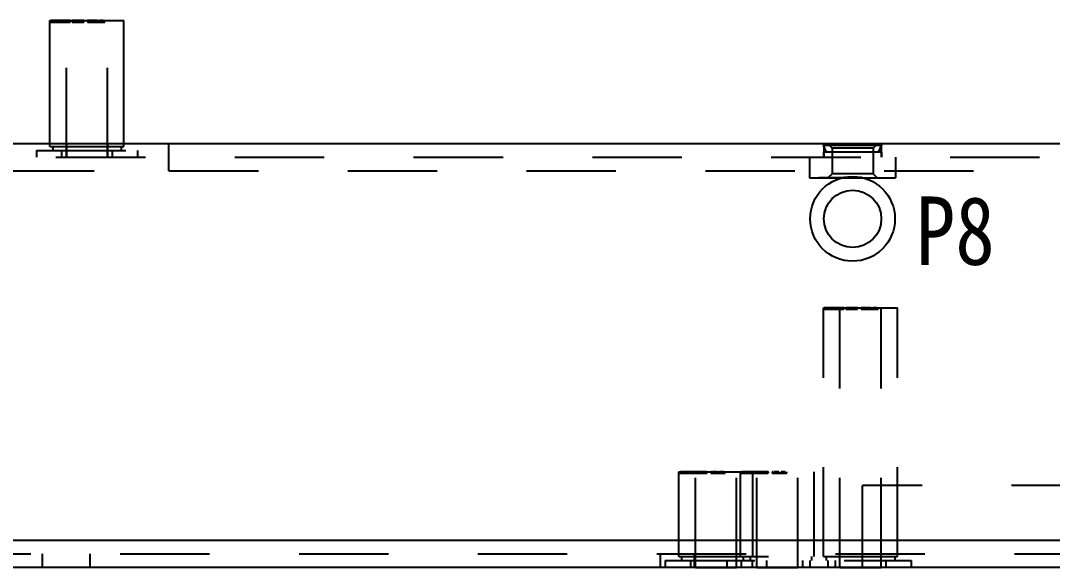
# Model space of a CAD drawing. Header units: millimetres. Extents: x 0 to 1189, y 25 to 866.
# Drawn here: x 446.1 to 521.5, y 639.7 to 679.7 of the extents above; entities that cross this region are included whole.
import ezdxf

# ---------------------------------------------------------------- set-up
doc = ezdxf.new("R2010")
doc.units = ezdxf.units.MM
doc.header["$LTSCALE"] = 65.395
doc.linetypes.add('HIDDEN', pattern=[0.2, 0.1, -0.1])
doc.layers.get('0').update_dxf_attribs({"linetype": 'CONTINUOUS'})
doc.layers.add('02___PRT_ALL_AXES', color=7, linetype='CONTINUOUS')
doc.layers.add('DEFAULT_2', color=8, linetype='HIDDEN')
doc.styles.get("Standard").update_dxf_attribs({"font": 'txt', "width": 0.85})

msp = doc.modelspace()

# ---------------------------------------------------------------- linework, layer by layer
at = {"color": 7, "linetype": 'Continuous'}
for p, q in [((448.202, 670.749), (448.202, 679.749)), ((453.602, 670.749), (453.602, 679.749))]:
    msp.add_line(p, q, dxfattribs=at)
at = {"color": 3, "linetype": 'Continuous'}
for p, q in [((160.902, 670.749), (572.902, 670.749)), ((160.902, 641.749), (572.902, 641.749)), ((571.902, 639.749), (161.902, 639.749))]:
    msp.add_line(p, q, dxfattribs=at)
msp.add_circle((506.902, 665.249), 3.1, dxfattribs=at)
at = {"color": 7, "linetype": 'Continuous'}
msp.add_circle((506.902, 665.249), 2.1, dxfattribs=at)
at = {"layer": '02___PRT_ALL_AXES', "color": 7, "linetype": 'Continuous'}
for p, q in [((448.202, 679.749), (453.602, 679.749)), ((448.202, 670.749), (448.202, 679.749)), ((453.602, 670.749), (453.602, 679.749))]:
    msp.add_line(p, q, dxfattribs=at)
at = {"layer": '02___PRT_ALL_AXES', "color": 8, "linetype": 'HIDDEN'}
for p, q in [((449.402, 669.749), (449.402, 679.749)), ((452.402, 669.749), (452.402, 679.749)), ((448.202, 670.549), (448.202, 670.749)), ((453.602, 670.549), (453.602, 670.749)), ((449.402, 669.749), (452.402, 669.749)), ((504.782, 658.749), (510.182, 658.749)), ((504.782, 640.549), (504.782, 658.749)), ((505.982, 639.749), (505.982, 658.749)), ((508.982, 639.749), (508.982, 658.749)), ((510.182, 640.549), (510.182, 658.749)), ((494.202, 646.749), (504.102, 646.749)), ((494.202, 640.549), (494.202, 646.749)), ((495.402, 639.749), (495.402, 646.749)), ((498.402, 639.749), (498.402, 646.749)), ((498.702, 640.549), (498.702, 646.749)), ((499.602, 640.549), (499.602, 646.749)), ((499.902, 639.749), (499.902, 646.749)), ((502.902, 639.749), (502.902, 646.749)), ((504.102, 640.549), (504.102, 646.749)), ((495.402, 639.749), (498.402, 639.749)), ((499.902, 639.749), (502.902, 639.749)), ((505.982, 639.749), (508.982, 639.749))]:
    msp.add_line(p, q, dxfattribs=at)
at = {"layer": 'DEFAULT_2', "color": 8, "linetype": 'HIDDEN'}
for p, q in [((449.679, 679.749), (448.261, 679.749)), ((448.261, 679.749), (448.261, 679.649)), ((448.261, 679.649), (449.679, 679.649)), ((448.268, 679.749), (448.268, 679.649)), ((448.301, 679.749), (448.301, 679.649)), ((448.316, 679.749), (448.316, 679.649)), ((448.349, 679.749), (448.349, 679.649)), ((448.369, 679.749), (448.369, 679.649)), ((448.371, 679.749), (448.371, 679.649)), ((448.397, 679.749), (448.397, 679.649)), ((448.401, 679.749), (448.401, 679.649)), ((448.415, 679.749), (448.415, 679.649)), ((448.423, 679.749), (448.423, 679.649)), ((448.47, 679.749), (448.47, 679.649)), ((448.477, 679.749), (448.477, 679.649)), ((448.481, 679.749), (448.481, 679.649)), ((448.504, 679.749), (448.504, 679.649)), ((448.569, 679.749), (448.569, 679.649)), ((448.58, 679.749), (448.58, 679.649)), ((448.613, 679.749), (448.613, 679.649)), ((448.624, 679.749), (448.624, 679.649)), ((448.624, 679.649), (448.624, 679.749)), ((448.636, 679.749), (448.636, 679.649)), ((448.693, 679.649), (448.693, 679.749)), ((448.742, 679.749), (448.742, 679.649)), ((448.744, 679.749), (448.744, 679.649)), ((448.767, 679.749), (448.767, 679.649)), ((448.769, 679.749), (448.769, 679.649)), ((448.875, 679.749), (448.875, 679.649)), ((448.887, 679.749), (448.887, 679.649)), ((448.898, 679.749), (448.898, 679.649)), ((448.931, 679.749), (448.931, 679.649)), ((448.942, 679.749), (448.942, 679.649)), ((449.007, 679.749), (449.007, 679.649)), ((449.03, 679.749), (449.03, 679.649)), ((449.034, 679.749), (449.034, 679.649)), ((449.041, 679.749), (449.041, 679.649)), ((449.088, 679.749), (449.088, 679.649)), ((449.096, 679.749), (449.096, 679.649)), ((449.11, 679.749), (449.11, 679.649)), ((449.114, 679.749), (449.114, 679.649)), ((449.14, 679.749), (449.14, 679.649)), ((449.142, 679.749), (449.142, 679.649)), ((449.162, 679.749), (449.162, 679.649)), ((449.195, 679.749), (449.195, 679.649)), ((449.21, 679.749), (449.21, 679.649)), ((449.243, 679.749), (449.243, 679.649)), ((449.25, 679.749), (449.25, 679.649)), ((449.292, 679.749), (449.292, 679.649)), ((449.294, 679.749), (449.294, 679.649)), ((449.322, 679.749), (449.322, 679.649)), ((449.344, 679.749), (449.344, 679.649)), ((449.372, 679.749), (449.372, 679.649)), ((449.376, 679.749), (449.376, 679.649)), ((449.44, 679.749), (449.44, 679.649)), ((449.442, 679.749), (449.442, 679.649)), ((449.459, 679.749), (449.459, 679.649)), ((449.462, 679.749), (449.462, 679.649)), ((449.47, 679.749), (449.47, 679.649)), ((449.473, 679.749), (449.473, 679.649)), ((449.482, 679.749), (449.482, 679.649)), ((449.489, 679.749), (449.489, 679.649)), ((449.498, 679.749), (449.498, 679.649)), ((449.501, 679.749), (449.501, 679.649)), ((449.511, 679.749), (449.511, 679.649)), ((449.512, 679.749), (449.512, 679.649)), ((449.529, 679.749), (449.529, 679.649)), ((449.595, 679.749), (449.595, 679.649)), ((449.627, 679.749), (449.627, 679.649)), ((449.678, 679.749), (449.678, 679.649)), ((449.679, 679.749), (449.679, 679.649)), ((450.681, 679.749), (449.824, 679.749)), ((449.824, 679.749), (449.824, 679.649)), ((449.824, 679.649), (450.681, 679.649)), ((449.825, 679.749), (449.825, 679.649)), ((449.846, 679.749), (449.846, 679.649)), ((449.848, 679.749), (449.848, 679.649)), ((449.893, 679.749), (449.893, 679.649)), ((449.923, 679.749), (449.923, 679.649)), ((449.931, 679.749), (449.931, 679.649)), ((449.948, 679.749), (449.948, 679.649)), ((449.952, 679.749), (449.952, 679.649)), ((449.958, 679.749), (449.958, 679.649)), ((449.961, 679.749), (449.961, 679.649)), ((449.981, 679.749), (449.981, 679.649)), ((449.986, 679.749), (449.986, 679.649)), ((449.992, 679.749), (449.992, 679.649)), ((449.999, 679.749), (449.999, 679.649)), ((450.003, 679.749), (450.003, 679.649)), ((450.013, 679.749), (450.013, 679.649)), ((450.029, 679.649), (450.029, 679.749)), ((450.044, 679.749), (450.044, 679.649)), ((450.064, 679.749), (450.064, 679.649)), ((450.085, 679.749), (450.085, 679.649)), ((450.086, 679.749), (450.086, 679.649)), ((450.098, 679.749), (450.098, 679.649)), ((450.101, 679.749), (450.101, 679.649)), ((450.128, 679.749), (450.128, 679.649)), ((450.148, 679.749), (450.148, 679.649)), ((450.157, 679.749), (450.157, 679.649)), ((450.2, 679.649), (450.2, 679.749)), ((450.205, 679.749), (450.205, 679.649)), ((450.211, 679.749), (450.211, 679.649)), ((450.229, 679.749), (450.229, 679.649)), ((450.236, 679.749), (450.236, 679.649)), ((450.24, 679.749), (450.24, 679.649)), ((450.279, 679.749), (450.279, 679.649)), ((450.29, 679.749), (450.29, 679.649)), ((450.311, 679.749), (450.311, 679.649)), ((450.315, 679.749), (450.315, 679.649)), ((450.335, 679.749), (450.335, 679.649)), ((450.357, 679.749), (450.357, 679.649)), ((450.372, 679.749), (450.372, 679.649)), ((450.386, 679.749), (450.386, 679.649)), ((450.409, 679.749), (450.409, 679.649)), ((450.415, 679.749), (450.415, 679.649)), ((450.426, 679.749), (450.426, 679.649)), ((450.441, 679.749), (450.441, 679.649)), ((450.444, 679.749), (450.444, 679.649)), ((450.502, 679.749), (450.502, 679.649)), ((450.508, 679.749), (450.508, 679.649)), ((450.541, 679.749), (450.541, 679.649)), ((450.555, 679.749), (450.555, 679.649)), ((450.559, 679.749), (450.559, 679.649)), ((450.577, 679.749), (450.577, 679.649)), ((450.626, 679.749), (450.626, 679.649)), ((450.676, 679.749), (450.676, 679.649)), ((450.681, 679.749), (450.681, 679.649)), ((451.662, 679.749), (450.956, 679.749)), ((450.956, 679.749), (450.956, 679.649)), ((450.956, 679.649), (452.203, 679.649)), ((451.134, 679.749), (451.134, 679.649)), ((451.141, 679.749), (451.141, 679.649)), ((451.253, 679.649), (451.253, 679.749)), ((451.378, 679.649), (451.378, 679.749)), ((451.662, 679.649), (451.662, 679.749)), ((451.709, 679.749), (451.709, 679.649)), ((451.728, 679.749), (451.728, 679.649)), ((452.091, 679.749), (451.822, 679.749)), ((451.822, 679.649), (451.822, 679.749)), ((451.854, 679.749), (451.854, 679.649)), ((451.906, 679.749), (451.906, 679.649)), ((452.091, 679.649), (452.091, 679.749)), ((452.203, 679.649), (452.203, 679.749)), ((447.207, 670.249), (454.597, 670.249)), ((447.207, 670.249), (447.207, 669.749)), ((448.202, 670.549), (448.202, 670.749)), ((448.202, 670.549), (453.602, 670.549)), ((448.402, 670.549), (448.402, 670.249)), ((449.055, 670.249), (449.055, 669.749)), ((449.402, 670.749), (449.402, 669.749)), ((452.402, 670.749), (452.402, 669.749)), ((452.75, 670.249), (452.75, 669.749)), ((453.402, 670.549), (453.402, 670.249)), ((453.602, 670.549), (453.602, 670.749)), ((454.597, 670.249), (454.597, 669.749)), ((456.902, 668.749), (456.902, 670.749)), ((509.027, 670.719), (504.777, 670.719)), ((504.777, 670.719), (504.777, 670.619)), ((509.027, 670.619), (504.777, 670.619)), ((505.002, 670.129), (504.777, 670.619)), ((509.027, 670.129), (504.777, 670.129)), ((504.777, 670.129), (504.777, 669.749)), ((504.802, 670.749), (504.802, 669.749)), ((505.402, 670.419), (505.102, 670.719)), ((508.402, 670.419), (505.402, 670.419)), ((505.402, 670.419), (505.402, 668.549)), ((508.402, 670.419), (508.702, 670.719)), ((508.402, 670.419), (508.402, 668.549)), ((508.802, 670.129), (509.027, 670.619)), ((509.002, 670.749), (509.002, 669.749)), ((509.027, 670.719), (509.027, 670.619)), ((509.027, 670.129), (509.027, 669.749)), ((160.902, 669.749), (572.902, 669.749)), ((503.752, 669.749), (503.752, 668.249)), ((510.052, 669.749), (510.052, 668.249)), ((444.902, 668.749), (456.902, 668.749)), ((456.902, 668.749), (553.902, 668.749)), ((503.752, 668.249), (510.052, 668.249)), ((504.427, 668.269), (506.318, 668.269)), ((504.427, 668.269), (504.427, 668.249)), ((504.44, 668.249), (504.44, 668.269)), ((504.463, 668.249), (504.463, 668.269)), ((504.47, 668.249), (504.47, 668.269)), ((504.508, 668.249), (504.508, 668.269)), ((504.509, 668.269), (504.509, 668.249)), ((504.51, 668.269), (504.51, 668.249)), ((504.511, 668.269), (504.511, 668.249)), ((504.522, 668.249), (504.522, 668.269)), ((504.532, 668.249), (504.532, 668.269)), ((504.755, 668.249), (504.755, 668.269)), ((504.788, 668.249), (504.788, 668.269)), ((504.869, 668.249), (504.869, 668.269)), ((504.902, 668.249), (504.902, 668.269)), ((504.911, 668.269), (504.911, 668.249)), ((504.923, 668.249), (504.923, 668.269)), ((504.943, 668.269), (504.943, 668.249)), ((504.944, 668.269), (504.944, 668.249)), ((504.944, 668.249), (504.944, 668.269)), ((504.946, 668.249), (504.946, 668.269)), ((504.973, 668.249), (504.973, 668.269)), ((504.974, 668.249), (504.974, 668.269)), ((504.98, 668.249), (504.98, 668.269)), ((504.991, 668.249), (504.991, 668.269)), ((505.002, 668.249), (505.002, 668.269)), ((505.003, 668.249), (505.003, 668.269)), ((505.048, 668.249), (505.048, 668.269)), ((505.06, 668.249), (505.06, 668.269)), ((505.09, 668.249), (505.09, 668.269)), ((505.094, 668.249), (505.094, 668.269)), ((505.096, 668.249), (505.096, 668.269)), ((505.402, 668.549), (505.102, 668.249)), ((505.103, 668.269), (505.103, 668.249)), ((505.17, 668.249), (505.17, 668.269)), ((505.188, 668.269), (505.188, 668.249)), ((505.19, 668.249), (505.19, 668.269)), ((505.192, 668.249), (505.192, 668.269)), ((505.193, 668.249), (505.193, 668.269)), ((505.207, 668.269), (505.207, 668.249)), ((505.21, 668.249), (505.21, 668.269)), ((505.213, 668.269), (505.213, 668.249)), ((505.226, 668.249), (505.226, 668.269)), ((505.228, 668.269), (505.228, 668.249)), ((505.235, 668.249), (505.235, 668.269)), ((505.236, 668.249), (505.236, 668.269)), ((505.297, 668.249), (505.297, 668.269)), ((505.298, 668.249), (505.298, 668.269)), ((505.309, 668.249), (505.309, 668.269)), ((505.334, 668.249), (505.334, 668.269)), ((505.34, 668.249), (505.34, 668.269)), ((505.356, 668.249), (505.356, 668.269)), ((505.358, 668.269), (505.358, 668.249)), ((505.371, 668.249), (505.371, 668.269)), ((505.376, 668.249), (505.376, 668.269)), ((505.385, 668.249), (505.385, 668.269)), ((505.386, 668.249), (505.386, 668.269)), ((505.389, 668.269), (505.389, 668.249)), ((505.401, 668.249), (505.401, 668.269)), ((508.402, 668.549), (505.402, 668.549)), ((505.415, 668.249), (505.415, 668.269)), ((505.416, 668.249), (505.416, 668.269)), ((505.417, 668.269), (505.417, 668.249)), ((505.45, 668.249), (505.45, 668.269)), ((505.458, 668.249), (505.458, 668.269)), ((505.517, 668.249), (505.517, 668.269)), ((505.524, 668.249), (505.524, 668.269)), ((505.548, 668.249), (505.548, 668.269)), ((505.559, 668.269), (505.559, 668.249)), ((505.571, 668.249), (505.571, 668.269)), ((505.582, 668.249), (505.582, 668.269)), ((505.583, 668.249), (505.583, 668.269)), ((505.593, 668.269), (505.593, 668.249)), ((505.595, 668.249), (505.595, 668.269)), ((505.634, 668.249), (505.634, 668.269)), ((505.663, 668.269), (505.663, 668.249)), ((505.67, 668.249), (505.67, 668.269)), ((505.671, 668.269), (505.671, 668.249)), ((505.747, 668.249), (505.747, 668.269)), ((505.765, 668.249), (505.765, 668.269)), ((505.793, 668.269), (505.793, 668.249)), ((505.806, 668.269), (505.806, 668.249)), ((505.816, 668.249), (505.816, 668.269)), ((505.834, 668.269), (505.834, 668.249)), ((505.864, 668.249), (505.864, 668.269)), ((505.872, 668.249), (505.872, 668.269)), ((506.001, 668.249), (506.001, 668.269)), ((506.036, 668.249), (506.036, 668.269)), ((506.064, 668.249), (506.064, 668.269)), ((506.071, 668.249), (506.071, 668.269)), ((506.1, 668.249), (506.1, 668.269)), ((506.112, 668.249), (506.112, 668.269)), ((506.14, 668.249), (506.14, 668.269)), ((506.147, 668.269), (506.147, 668.249)), ((506.307, 668.249), (506.307, 668.269)), ((506.318, 668.249), (506.318, 668.269)), ((506.458, 668.269), (506.839, 668.269)), ((506.458, 668.269), (506.458, 668.249)), ((506.459, 668.249), (506.459, 668.269)), ((506.499, 668.249), (506.499, 668.269)), ((506.509, 668.249), (506.509, 668.269)), ((506.51, 668.269), (506.51, 668.249)), ((506.51, 668.249), (506.51, 668.269)), ((506.532, 668.249), (506.532, 668.269)), ((506.539, 668.249), (506.539, 668.269)), ((506.539, 668.249), (506.539, 668.269)), ((506.544, 668.249), (506.544, 668.269)), ((506.547, 668.249), (506.547, 668.269)), ((506.625, 668.249), (506.625, 668.269)), ((506.641, 668.249), (506.641, 668.269)), ((506.641, 668.249), (506.641, 668.269)), ((506.651, 668.249), (506.651, 668.269)), ((506.675, 668.249), (506.675, 668.269)), ((506.687, 668.249), (506.687, 668.269)), ((506.732, 668.249), (506.732, 668.269)), ((506.759, 668.249), (506.759, 668.269)), ((506.766, 668.249), (506.766, 668.269)), ((506.791, 668.249), (506.791, 668.269)), ((506.792, 668.249), (506.792, 668.269)), ((506.798, 668.269), (506.798, 668.249)), ((506.8, 668.249), (506.8, 668.269)), ((506.806, 668.249), (506.806, 668.269)), ((506.811, 668.249), (506.811, 668.269)), ((506.838, 668.249), (506.838, 668.269)), ((506.839, 668.249), (506.839, 668.269)), ((508.402, 668.549), (508.702, 668.249)), ((504.782, 640.549), (504.782, 658.749)), ((504.838, 658.749), (504.836, 658.749)), ((504.836, 658.749), (504.836, 658.649)), ((504.836, 658.649), (506.259, 658.649)), ((504.838, 658.649), (504.838, 658.749)), ((506.259, 658.749), (504.857, 658.749)), ((504.857, 658.649), (504.857, 658.749)), ((504.876, 658.749), (504.876, 658.649)), ((504.9, 658.749), (504.9, 658.649)), ((504.938, 658.749), (504.938, 658.649)), ((504.945, 658.749), (504.945, 658.649)), ((504.945, 658.749), (504.945, 658.649)), ((504.965, 658.749), (504.965, 658.649)), ((504.973, 658.749), (504.973, 658.649)), ((504.985, 658.749), (504.985, 658.649)), ((505, 658.749), (505, 658.649)), ((505.026, 658.749), (505.026, 658.649)), ((505.04, 658.749), (505.04, 658.649)), ((505.055, 658.749), (505.055, 658.649)), ((505.082, 658.749), (505.082, 658.649)), ((505.084, 658.749), (505.084, 658.649)), ((505.126, 658.749), (505.126, 658.649)), ((505.149, 658.749), (505.149, 658.649)), ((505.181, 658.749), (505.181, 658.649)), ((505.189, 658.749), (505.189, 658.649)), ((505.191, 658.749), (505.191, 658.649)), ((505.204, 658.749), (505.204, 658.649)), ((505.204, 658.649), (505.204, 658.749)), ((505.214, 658.749), (505.214, 658.649)), ((505.245, 658.749), (505.245, 658.649)), ((505.258, 658.749), (505.258, 658.649)), ((505.273, 658.649), (505.273, 658.749)), ((505.291, 658.749), (505.291, 658.649)), ((505.298, 658.749), (505.298, 658.649)), ((505.323, 658.749), (505.323, 658.649)), ((505.326, 658.749), (505.326, 658.649)), ((505.326, 658.749), (505.326, 658.649)), ((505.343, 658.749), (505.343, 658.649)), ((505.357, 658.749), (505.357, 658.649)), ((505.379, 658.749), (505.379, 658.649)), ((505.412, 658.749), (505.412, 658.649)), ((505.437, 658.749), (505.437, 658.649)), ((505.44, 658.749), (505.44, 658.649)), ((505.476, 658.749), (505.476, 658.649)), ((505.478, 658.749), (505.478, 658.649)), ((505.484, 658.749), (505.484, 658.649)), ((505.545, 658.749), (505.545, 658.649)), ((505.55, 658.749), (505.55, 658.649)), ((505.553, 658.749), (505.553, 658.649)), ((505.589, 658.749), (505.589, 658.649)), ((505.592, 658.749), (505.592, 658.649)), ((505.616, 658.749), (505.616, 658.649)), ((505.636, 658.749), (505.636, 658.649)), ((505.65, 658.749), (505.65, 658.649)), ((505.671, 658.749), (505.671, 658.649)), ((505.686, 658.749), (505.686, 658.649)), ((505.703, 658.749), (505.703, 658.649)), ((505.706, 658.749), (505.706, 658.649)), ((505.73, 658.749), (505.73, 658.649)), ((505.731, 658.749), (505.731, 658.649)), ((505.738, 658.749), (505.738, 658.649)), ((505.771, 658.749), (505.771, 658.649)), ((505.8, 658.749), (505.8, 658.649)), ((505.814, 658.749), (505.814, 658.649)), ((505.837, 658.749), (505.837, 658.649)), ((505.839, 658.749), (505.839, 658.649)), ((505.872, 658.749), (505.872, 658.649)), ((505.874, 658.749), (505.874, 658.649)), ((505.902, 658.749), (505.902, 658.649)), ((505.924, 658.749), (505.924, 658.649)), ((505.952, 658.749), (505.952, 658.649)), ((505.956, 658.749), (505.956, 658.649)), ((506.02, 658.749), (506.02, 658.649)), ((506.022, 658.749), (506.022, 658.649)), ((506.039, 658.749), (506.039, 658.649)), ((506.042, 658.749), (506.042, 658.649)), ((506.05, 658.749), (506.05, 658.649)), ((506.053, 658.749), (506.053, 658.649)), ((506.062, 658.749), (506.062, 658.649)), ((506.069, 658.749), (506.069, 658.649)), ((506.078, 658.749), (506.078, 658.649)), ((506.081, 658.749), (506.081, 658.649)), ((506.091, 658.749), (506.091, 658.649)), ((506.092, 658.749), (506.092, 658.649)), ((506.109, 658.749), (506.109, 658.649)), ((506.175, 658.749), (506.175, 658.649)), ((506.207, 658.749), (506.207, 658.649)), ((506.258, 658.749), (506.258, 658.649)), ((506.259, 658.749), (506.259, 658.649)), ((507.261, 658.749), (506.404, 658.749)), ((506.404, 658.749), (506.404, 658.649)), ((506.404, 658.649), (507.261, 658.649)), ((506.405, 658.749), (506.405, 658.649)), ((506.426, 658.749), (506.426, 658.649)), ((506.428, 658.749), (506.428, 658.649)), ((506.473, 658.749), (506.473, 658.649)), ((506.503, 658.749), (506.503, 658.649)), ((506.511, 658.749), (506.511, 658.649)), ((506.528, 658.749), (506.528, 658.649)), ((506.532, 658.749), (506.532, 658.649)), ((506.538, 658.749), (506.538, 658.649)), ((506.541, 658.749), (506.541, 658.649)), ((506.561, 658.749), (506.561, 658.649)), ((506.566, 658.749), (506.566, 658.649)), ((506.572, 658.749), (506.572, 658.649)), ((506.579, 658.749), (506.579, 658.649)), ((506.583, 658.749), (506.583, 658.649)), ((506.593, 658.749), (506.593, 658.649)), ((506.609, 658.649), (506.609, 658.749)), ((506.624, 658.749), (506.624, 658.649)), ((506.644, 658.749), (506.644, 658.649)), ((506.665, 658.749), (506.665, 658.649)), ((506.666, 658.749), (506.666, 658.649)), ((506.678, 658.749), (506.678, 658.649)), ((506.681, 658.749), (506.681, 658.649)), ((506.708, 658.749), (506.708, 658.649)), ((506.728, 658.749), (506.728, 658.649)), ((506.737, 658.749), (506.737, 658.649)), ((506.78, 658.649), (506.78, 658.749)), ((506.785, 658.749), (506.785, 658.649)), ((506.791, 658.749), (506.791, 658.649)), ((506.809, 658.749), (506.809, 658.649)), ((506.816, 658.749), (506.816, 658.649)), ((506.82, 658.749), (506.82, 658.649)), ((506.859, 658.749), (506.859, 658.649)), ((506.87, 658.749), (506.87, 658.649)), ((506.891, 658.749), (506.891, 658.649)), ((506.895, 658.749), (506.895, 658.649)), ((506.915, 658.749), (506.915, 658.649)), ((506.937, 658.749), (506.937, 658.649)), ((506.952, 658.749), (506.952, 658.649)), ((506.966, 658.749), (506.966, 658.649)), ((506.989, 658.749), (506.989, 658.649)), ((506.995, 658.749), (506.995, 658.649)), ((507.006, 658.749), (507.006, 658.649)), ((507.021, 658.749), (507.021, 658.649)), ((507.024, 658.749), (507.024, 658.649)), ((507.082, 658.749), (507.082, 658.649)), ((507.088, 658.749), (507.088, 658.649)), ((507.121, 658.749), (507.121, 658.649)), ((507.135, 658.749), (507.135, 658.649)), ((507.139, 658.749), (507.139, 658.649)), ((507.157, 658.749), (507.157, 658.649)), ((507.206, 658.749), (507.206, 658.649)), ((507.256, 658.749), (507.256, 658.649)), ((507.261, 658.749), (507.261, 658.649)), ((508.242, 658.749), (507.536, 658.749)), ((507.536, 658.749), (507.536, 658.649)), ((507.536, 658.649), (508.783, 658.649)), ((507.714, 658.749), (507.714, 658.649)), ((507.721, 658.749), (507.721, 658.649)), ((507.833, 658.649), (507.833, 658.749)), ((507.958, 658.649), (507.958, 658.749)), ((508.242, 658.649), (508.242, 658.749)), ((508.289, 658.749), (508.289, 658.649)), ((508.308, 658.749), (508.308, 658.649)), ((508.671, 658.749), (508.402, 658.749)), ((508.402, 658.649), (508.402, 658.749)), ((508.434, 658.749), (508.434, 658.649)), ((508.486, 658.749), (508.486, 658.649)), ((508.671, 658.649), (508.671, 658.749)), ((508.783, 658.649), (508.783, 658.749)), ((510.182, 640.549), (510.182, 658.749)), ((494.202, 640.549), (494.202, 646.749)), ((494.277, 646.649), (494.277, 646.749)), ((496.235, 646.749), (494.308, 646.749)), ((494.308, 646.649), (494.308, 646.749)), ((494.929, 646.749), (494.929, 646.649)), ((494.935, 646.749), (494.935, 646.649)), ((494.954, 646.749), (494.954, 646.649)), ((494.978, 646.749), (494.978, 646.649)), ((495.058, 646.749), (495.058, 646.649)), ((495.073, 646.749), (495.073, 646.649)), ((495.076, 646.749), (495.076, 646.649)), ((495.085, 646.749), (495.085, 646.649)), ((495.1, 646.749), (495.1, 646.649)), ((495.102, 646.749), (495.102, 646.649)), ((495.111, 646.749), (495.111, 646.649)), ((495.135, 646.749), (495.135, 646.649)), ((495.144, 646.749), (495.144, 646.649)), ((495.146, 646.749), (495.146, 646.649)), ((495.161, 646.749), (495.161, 646.649)), ((495.17, 646.749), (495.17, 646.649)), ((495.173, 646.749), (495.173, 646.649)), ((495.222, 646.749), (495.222, 646.649)), ((495.268, 646.749), (495.268, 646.649)), ((495.292, 646.749), (495.292, 646.649)), ((495.295, 646.749), (495.295, 646.649)), ((495.298, 646.749), (495.298, 646.649)), ((495.31, 646.749), (495.31, 646.649)), ((495.311, 646.749), (495.311, 646.649)), ((495.317, 646.749), (495.317, 646.649)), ((495.325, 646.749), (495.325, 646.649)), ((495.329, 646.749), (495.329, 646.649)), ((495.354, 646.749), (495.354, 646.649)), ((495.379, 646.749), (495.379, 646.649)), ((495.395, 646.749), (495.395, 646.649)), ((495.399, 646.749), (495.399, 646.649)), ((495.409, 646.749), (495.409, 646.649)), ((495.416, 646.749), (495.416, 646.649)), ((495.434, 646.749), (495.434, 646.649)), ((495.435, 646.649), (495.435, 646.749)), ((495.443, 646.749), (495.443, 646.649)), ((495.484, 646.749), (495.484, 646.649)), ((495.512, 646.749), (495.512, 646.649)), ((495.523, 646.749), (495.523, 646.649)), ((495.554, 646.749), (495.554, 646.649)), ((495.557, 646.749), (495.557, 646.649)), ((495.58, 646.749), (495.58, 646.649)), ((495.588, 646.649), (495.588, 646.749)), ((495.595, 646.749), (495.595, 646.649)), ((495.598, 646.749), (495.598, 646.649)), ((495.602, 646.749), (495.602, 646.649)), ((495.619, 646.749), (495.619, 646.649)), ((495.661, 646.749), (495.661, 646.649)), ((495.664, 646.749), (495.664, 646.649)), ((495.665, 646.749), (495.665, 646.649)), ((495.669, 646.749), (495.669, 646.649)), ((495.675, 646.749), (495.675, 646.649)), ((495.691, 646.749), (495.691, 646.649)), ((495.716, 646.749), (495.716, 646.649)), ((495.719, 646.749), (495.719, 646.649)), ((495.758, 646.749), (495.758, 646.649)), ((495.76, 646.749), (495.76, 646.649)), ((495.76, 646.749), (495.76, 646.649)), ((495.766, 646.749), (495.766, 646.649)), ((495.779, 646.749), (495.779, 646.649)), ((495.788, 646.749), (495.788, 646.649)), ((495.824, 646.749), (495.824, 646.649)), ((495.832, 646.749), (495.832, 646.649)), ((495.833, 646.749), (495.833, 646.649)), ((495.835, 646.749), (495.835, 646.649)), ((495.864, 646.749), (495.864, 646.649)), ((495.872, 646.749), (495.872, 646.649)), ((495.902, 646.749), (495.902, 646.649)), ((495.936, 646.749), (495.936, 646.649)), ((495.953, 646.749), (495.953, 646.649)), ((496.007, 646.749), (496.007, 646.649)), ((496.008, 646.749), (496.008, 646.649)), ((496.044, 646.749), (496.044, 646.649)), ((496.085, 646.749), (496.085, 646.649)), ((496.117, 646.749), (496.117, 646.649)), ((496.12, 646.749), (496.12, 646.649)), ((496.158, 646.749), (496.158, 646.649)), ((496.208, 646.749), (496.208, 646.649)), ((496.209, 646.749), (496.209, 646.649)), ((496.235, 646.749), (496.235, 646.649)), ((496.593, 646.749), (496.525, 646.749)), ((496.525, 646.749), (496.525, 646.649)), ((496.593, 646.649), (496.593, 646.749)), ((497.011, 646.749), (496.665, 646.749)), ((496.665, 646.749), (496.665, 646.649)), ((496.712, 646.749), (496.712, 646.649)), ((496.719, 646.649), (496.719, 646.749)), ((497.011, 646.649), (497.011, 646.749)), ((497.087, 646.749), (497.087, 646.649)), ((497.467, 646.749), (497.178, 646.749)), ((497.178, 646.649), (497.178, 646.749)), ((497.335, 646.749), (497.335, 646.649)), ((497.413, 646.749), (497.413, 646.649)), ((497.467, 646.649), (497.467, 646.749)), ((497.522, 646.749), (497.522, 646.649)), ((497.59, 646.649), (497.59, 646.749)), ((498.702, 640.549), (498.702, 646.749)), ((498.777, 646.649), (498.777, 646.749)), ((500.735, 646.749), (498.808, 646.749)), ((498.808, 646.649), (498.808, 646.749)), ((499.429, 646.749), (499.429, 646.649)), ((499.435, 646.749), (499.435, 646.649)), ((499.454, 646.749), (499.454, 646.649)), ((499.478, 646.749), (499.478, 646.649)), ((499.558, 646.749), (499.558, 646.649)), ((499.573, 646.749), (499.573, 646.649)), ((499.576, 646.749), (499.576, 646.649)), ((499.585, 646.749), (499.585, 646.649)), ((499.6, 646.749), (499.6, 646.649)), ((499.602, 640.549), (499.602, 646.749)), ((499.611, 646.749), (499.611, 646.649)), ((499.635, 646.749), (499.635, 646.649)), ((499.644, 646.749), (499.644, 646.649)), ((499.646, 646.749), (499.646, 646.649)), ((499.661, 646.749), (499.661, 646.649)), ((499.67, 646.749), (499.67, 646.649)), ((499.673, 646.749), (499.673, 646.649)), ((499.722, 646.749), (499.722, 646.649)), ((499.768, 646.749), (499.768, 646.649)), ((499.792, 646.749), (499.792, 646.649)), ((499.795, 646.749), (499.795, 646.649)), ((499.798, 646.749), (499.798, 646.649)), ((499.81, 646.749), (499.81, 646.649)), ((499.811, 646.749), (499.811, 646.649)), ((499.817, 646.749), (499.817, 646.649)), ((499.825, 646.749), (499.825, 646.649)), ((499.829, 646.749), (499.829, 646.649)), ((499.854, 646.749), (499.854, 646.649)), ((499.879, 646.749), (499.879, 646.649)), ((499.895, 646.749), (499.895, 646.649)), ((499.899, 646.749), (499.899, 646.649)), ((499.909, 646.749), (499.909, 646.649)), ((499.916, 646.749), (499.916, 646.649)), ((499.934, 646.749), (499.934, 646.649)), ((499.935, 646.649), (499.935, 646.749)), ((499.943, 646.749), (499.943, 646.649)), ((499.984, 646.749), (499.984, 646.649)), ((500.012, 646.749), (500.012, 646.649)), ((500.023, 646.749), (500.023, 646.649)), ((500.054, 646.749), (500.054, 646.649)), ((500.057, 646.749), (500.057, 646.649)), ((500.08, 646.749), (500.08, 646.649)), ((500.088, 646.649), (500.088, 646.749)), ((500.095, 646.749), (500.095, 646.649)), ((500.098, 646.749), (500.098, 646.649)), ((500.102, 646.749), (500.102, 646.649)), ((500.119, 646.749), (500.119, 646.649)), ((500.161, 646.749), (500.161, 646.649)), ((500.164, 646.749), (500.164, 646.649)), ((500.165, 646.749), (500.165, 646.649)), ((500.169, 646.749), (500.169, 646.649)), ((500.175, 646.749), (500.175, 646.649)), ((500.191, 646.749), (500.191, 646.649)), ((500.216, 646.749), (500.216, 646.649)), ((500.219, 646.749), (500.219, 646.649)), ((500.258, 646.749), (500.258, 646.649)), ((500.26, 646.749), (500.26, 646.649)), ((500.26, 646.749), (500.26, 646.649)), ((500.266, 646.749), (500.266, 646.649)), ((500.279, 646.749), (500.279, 646.649)), ((500.288, 646.749), (500.288, 646.649)), ((500.324, 646.749), (500.324, 646.649)), ((500.332, 646.749), (500.332, 646.649)), ((500.333, 646.749), (500.333, 646.649)), ((500.335, 646.749), (500.335, 646.649)), ((500.364, 646.749), (500.364, 646.649)), ((500.372, 646.749), (500.372, 646.649)), ((500.402, 646.749), (500.402, 646.649)), ((500.436, 646.749), (500.436, 646.649)), ((500.453, 646.749), (500.453, 646.649)), ((500.507, 646.749), (500.507, 646.649)), ((500.508, 646.749), (500.508, 646.649)), ((500.544, 646.749), (500.544, 646.649)), ((500.585, 646.749), (500.585, 646.649)), ((500.617, 646.749), (500.617, 646.649)), ((500.62, 646.749), (500.62, 646.649)), ((500.658, 646.749), (500.658, 646.649)), ((500.708, 646.749), (500.708, 646.649)), ((500.709, 646.749), (500.709, 646.649)), ((500.735, 646.749), (500.735, 646.649)), ((501.093, 646.749), (501.025, 646.749)), ((501.025, 646.749), (501.025, 646.649)), ((501.093, 646.649), (501.093, 646.749)), ((501.511, 646.749), (501.165, 646.749)), ((501.165, 646.749), (501.165, 646.649)), ((501.212, 646.749), (501.212, 646.649)), ((501.219, 646.649), (501.219, 646.749)), ((501.511, 646.649), (501.511, 646.749)), ((501.587, 646.749), (501.587, 646.649)), ((501.967, 646.749), (501.678, 646.749)), ((501.678, 646.649), (501.678, 646.749)), ((501.835, 646.749), (501.835, 646.649)), ((501.913, 646.749), (501.913, 646.649)), ((501.967, 646.649), (501.967, 646.749)), ((502.022, 646.749), (502.022, 646.649)), ((502.09, 646.649), (502.09, 646.749)), ((504.102, 640.549), (504.102, 646.749)), ((494.277, 646.649), (496.235, 646.649)), ((496.525, 646.649), (497.59, 646.649)), ((498.777, 646.649), (500.735, 646.649)), ((501.025, 646.649), (502.09, 646.649)), ((551.222, 645.749), (507.622, 645.749)), ((507.622, 639.749), (507.622, 645.749)), ((414.102, 640.749), (571.902, 640.749)), ((447.652, 639.749), (447.652, 640.749)), ((451.152, 639.749), (451.152, 640.749)), ((492.852, 639.749), (492.852, 640.749)), ((495.352, 639.749), (495.352, 640.749)), ((495.402, 639.749), (495.402, 640.749)), ((498.402, 639.749), (498.402, 640.749)), ((499.902, 639.749), (499.902, 640.749)), ((502.902, 639.749), (502.902, 640.749)), ((505.982, 639.749), (505.982, 640.749)), ((508.982, 639.749), (508.982, 640.749)), ((493.207, 640.249), (511.177, 640.249)), ((493.207, 640.249), (493.207, 639.749)), ((494.202, 640.549), (504.102, 640.549)), ((494.402, 640.549), (494.402, 640.249)), ((495.055, 640.249), (495.055, 639.749)), ((497.707, 640.249), (497.707, 639.749)), ((498.75, 640.249), (498.75, 639.749)), ((498.902, 640.549), (498.902, 640.249)), ((499.402, 640.549), (499.402, 640.249)), ((499.555, 640.249), (499.555, 639.749)), ((500.597, 640.249), (500.597, 639.749)), ((503.25, 640.249), (503.25, 639.749)), ((503.787, 640.249), (503.787, 639.749)), ((503.902, 640.549), (503.902, 640.249)), ((504.782, 640.549), (510.182, 640.549)), ((504.982, 640.549), (504.982, 640.249)), ((505.097, 640.249), (505.097, 639.749)), ((505.635, 640.249), (505.635, 639.749)), ((509.33, 640.249), (509.33, 639.749)), ((509.982, 640.549), (509.982, 640.249)), ((511.177, 640.249), (511.177, 639.749))]:
    msp.add_line(p, q, dxfattribs=at)

# ---------------------------------------------------------------- texts
at = {"color": 2, "linetype": 'Continuous', "insert": (511.523, 666.883), "char_height": 5, "width": 8.5, "attachment_point": 1, "line_spacing_factor": 0.9}
msp.add_mtext('P8', dxfattribs=at)

doc.saveas('drawing.dxf')
